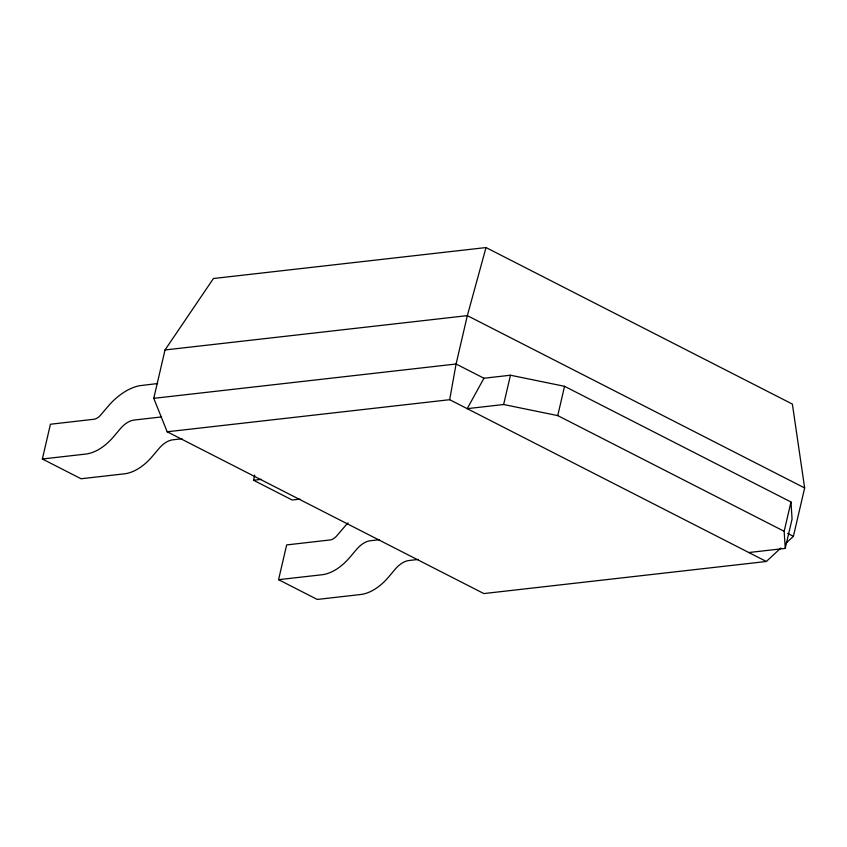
<?xml version="1.0" encoding="UTF-8"?>
<svg xmlns="http://www.w3.org/2000/svg" width="847" height="847" viewBox="0 0 847 847"><rect width="100%" height="100%" fill="white"/><g stroke="black" fill="none" stroke-linecap="round" stroke-linejoin="round"><path stroke-width="1.27" d="M780.839 548.02L766.344 561.487L449.672 399.699L456.088 364.009L467.343 315.635L486.019 247.557L792.379 404.083L804.65 487.967L793.395 536.342L785.667 543.53M181.999 438.767L172.883 439.805A24.531 15.024 -62.9 0 0 159.045 448.455L152.428 456.289A49.74 30.46 -62.9 0 1 124.361 473.833L81.037 478.756L42.35 458.989L50.439 424.241L94.356 419.212A12.356 7.559 -62.9 0 0 100.211 415.549L110.025 404.093A61.916 37.914 -62.9 0 1 139.395 385.734L157.606 383.553M766.344 561.487L483.849 593.567L167.177 431.779L153.762 398.334L165.017 349.959L213.433 278.515L486.019 247.557M300.018 499.127L292.194 500.016L253.518 480.249L254.714 475.103M418.217 559.454L409.101 560.492A24.531 15.024 -62.9 0 0 395.263 569.142L388.646 576.976A49.74 30.46 -62.9 0 1 360.578 594.52L317.254 599.443L278.568 579.676L286.657 544.928L330.574 539.899A12.356 7.559 -62.9 0 0 336.428 536.236L346.254 524.78A61.916 37.914 -62.9 0 1 348.085 522.864M510.455 375.221L483.933 378.238L467.205 408.656L503.637 404.517L510.455 375.221L564.557 386.306L790.982 501.996L792.061 519.095L785.243 548.401L748.812 552.53M785.243 548.401L784.163 531.291L557.739 415.602L564.557 386.306M784.163 531.291L790.982 501.996M165.017 349.959L467.343 315.635L804.65 487.967M153.762 398.334L456.088 364.009L483.933 378.238M161.533 416.936L134.207 420.038A24.531 15.024 -62.9 0 0 120.369 428.688L113.752 436.523A49.74 30.46 -62.9 0 1 85.685 454.077L42.35 458.989M167.177 431.779L449.672 399.699M253.518 480.249L261.342 479.36M379.53 539.698L370.425 540.725A24.531 15.024 -62.9 0 0 356.587 549.385L349.97 557.21A49.74 30.46 -62.9 0 1 321.902 574.764L278.568 579.676M503.637 404.517L557.739 415.602M787.594 533.377L793.395 536.342"/></g></svg>
